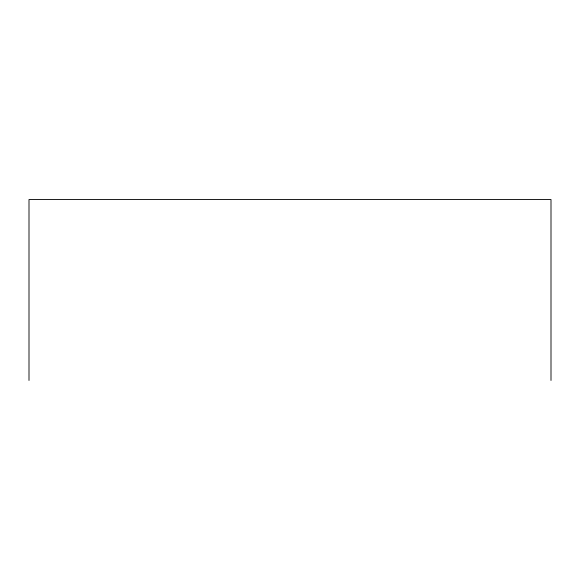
<?xml version="1.0" encoding="UTF-8"?>
<svg xmlns="http://www.w3.org/2000/svg" width="580" height="580" viewBox="0 0 580 580"><rect width="100%" height="100%" fill="white"/><g stroke="black" fill="none" stroke-linecap="round" stroke-linejoin="round"><path stroke-width="0.87" d="M551 380.451L551 199.549L29 199.549L29 380.451"/></g></svg>
